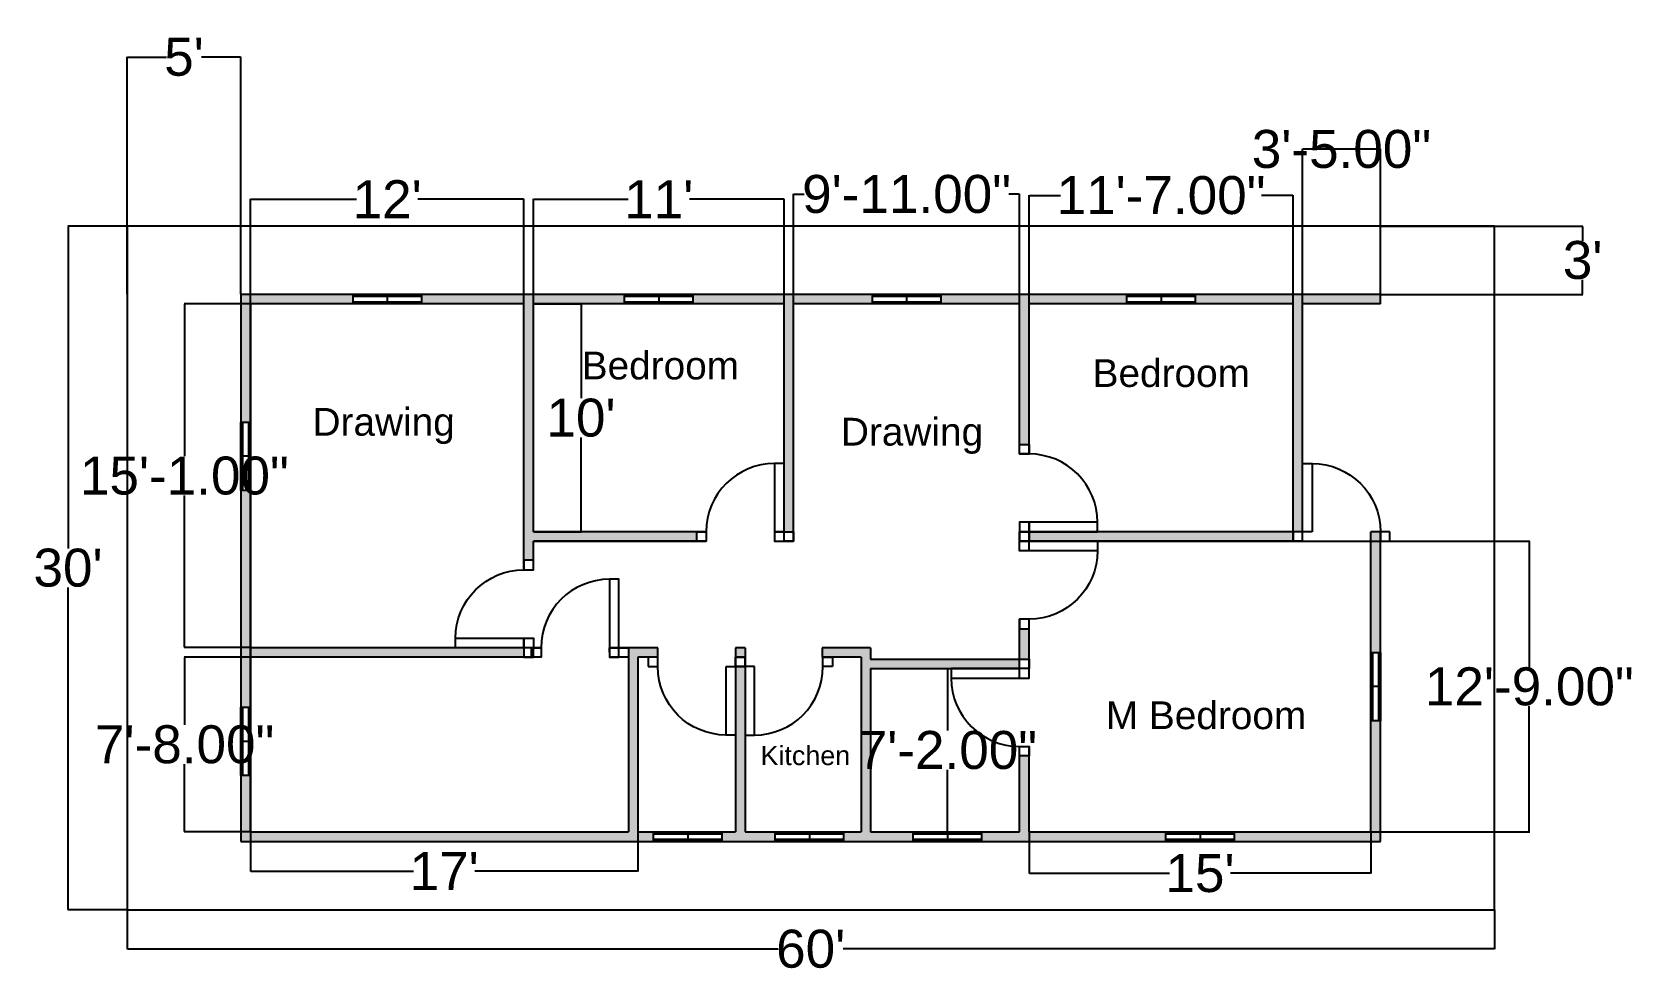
# Model space of a CAD drawing. Header units: inches. Extents: x -32 to 813, y -15 to 480.
import ezdxf

# ---------------------------------------------------------------- set-up
doc = ezdxf.new("R2010")
doc.units = ezdxf.units.IN
doc.header["$MEASUREMENT"] = 0
for name, color, linetype in [('Annotation', 50, 'Continuous'), ('Door', 6, 'Continuous'), ('Hatch', 250, 'Continuous'), ('Text', 4, 'Continuous'), ('Window', 30, 'Continuous')]:
    doc.layers.add(name, color=color, linetype=linetype)
doc.styles.get("Standard").update_dxf_attribs({"font": 'arial.ttf'})
doc.dimstyles.get("Standard").update_dxf_attribs({"dimtxt": 20, "dimasz": 0.18, "dimexe": 0.18, "dimexo": 0.0625, "dimgap": 0.09, "dimtad": 0, "dimtih": 1, "dimtoh": 1, "dimzin": 0, "dimdsep": 46, "dimlunit": 3, "dimtxsty": 'Standard', "dimcen": 0.09, "dimclrt": 2, "dimadec": 0, "dimazin": 0, "dimtfac": 1, "dimtofl": 0, "dimtmove": 0, "dimatfit": 3, "dimfxl": 1, "dimtolj": 1, "dimtzin": 0, "dimarcsym": 0})

# ---------------------------------------------------------------- blocks, each defined once
blk = doc.blocks.new('Door')
at = {"layer": 'Door'}
for points in [[(-10, 5), (-5, 5), (-5, 41), (-10, 41)], [(-51, 5), (-46, 5), (-46, 0), (-51, 0)], [(-5, 5), (0, 5), (0, 0), (-5, 0)]]:
    blk.add_lwpolyline(points, close=True, dxfattribs=at)
blk.add_arc((-10, 5), 36, 90, 180, dxfattribs=at)
blk = doc.blocks.new('DoorX')
at = {"layer": 'Door', "xscale": -1}
blk.add_blockref('Door', (-5, 0), dxfattribs=at)
blk = doc.blocks.new('Window')
at = {"layer": 'Window'}
for p, q in [((-18, 2.5), (18, 2.5)), ((-18, -2.5), (-18, 2.5)), ((-18, 1.5), (18, 1.5)), ((0, 1.5), (0, -1.5)), ((18, 2.5), (18, -2.5)), ((18, -1.5), (-18, -1.5)), ((18, -2.5), (-18, -2.5))]:
    blk.add_line(p, q, dxfattribs=at)
blk = doc.blocks.new('Win')
at = {"layer": 'Window', "rotation": 270}
blk.add_blockref('Window', (-1.5, 0), dxfattribs=at)
blk = doc.blocks.new('*D17')
at = {"layer": 'Annotation', "color": 0, "lineweight": -2, "transparency": 16777216}
for p, q in [((18.01, 342.43), (18.01, 467.55)), ((18.19, 467.37), (38.72, 467.37)), ((77.83, 467.37), (57.3, 467.37)), ((78.01, 342.43), (78.01, 467.55))]:
    blk.add_line(p, q, dxfattribs=at)
at = {"layer": 'Annotation', "color": 0, "transparency": 16777216}
for points in [[(18.19, 467.4), (18.19, 467.34), (18.01, 467.37)], [(77.83, 467.4), (77.83, 467.34), (78.01, 467.37)]]:
    blk.add_solid(points, dxfattribs=at)
at = {"layer": 'Defpoints', "color": 0, "transparency": 16777216}
for p in [(18.01, 467.37), (18.01, 342.37), (78.01, 342.37)]:
    blk.add_point(p, dxfattribs=at)
at = {"layer": 'Annotation', "color": 2, "transparency": 16777216, "insert": (48.01, 467.37), "char_height": 20, "attachment_point": 5}
blk.add_mtext("\\A1;5'", dxfattribs=at)
blk = doc.blocks.new('*D18')
at = {"layer": 'Annotation', "color": 0, "lineweight": -2, "transparency": 16777216}
for p, q in [((678.07, 378.37), (784.67, 378.37)), ((784.49, 378.19), (784.49, 370.67)), ((784.49, 342.55), (784.49, 350.06)), ((678.07, 342.37), (784.67, 342.37))]:
    blk.add_line(p, q, dxfattribs=at)
at = {"layer": 'Annotation', "color": 0, "transparency": 16777216}
for points in [[(784.46, 378.19), (784.52, 378.19), (784.49, 378.37)], [(784.46, 342.55), (784.52, 342.55), (784.49, 342.37)]]:
    blk.add_solid(points, dxfattribs=at)
at = {"layer": 'Defpoints', "color": 0, "transparency": 16777216}
for p in [(678.01, 378.37), (784.49, 378.37), (678.01, 342.37)]:
    blk.add_point(p, dxfattribs=at)
at = {"layer": 'Annotation', "color": 2, "transparency": 16777216, "insert": (784.49, 360.37), "char_height": 20, "attachment_point": 5}
blk.add_mtext("\\A1;3'", dxfattribs=at)
blk = doc.blocks.new('*D19')
at = {"layer": 'Annotation', "color": 0, "lineweight": -2, "transparency": 16777216}
for p, q in [((637.01, 337.43), (637.01, 419.02)), ((677.83, 418.84), (637.19, 418.84)), ((678.01, 337.43), (678.01, 419.02))]:
    blk.add_line(p, q, dxfattribs=at)
at = {"layer": 'Annotation', "color": 0, "transparency": 16777216}
for points in [[(637.19, 418.87), (637.19, 418.81), (637.01, 418.84)], [(677.83, 418.87), (677.83, 418.81), (678.01, 418.84)]]:
    blk.add_solid(points, dxfattribs=at)
at = {"layer": 'Defpoints', "color": 0, "transparency": 16777216}
for p in [(637.01, 418.84), (637.01, 337.37), (678.01, 337.37)]:
    blk.add_point(p, dxfattribs=at)
at = {"layer": 'Annotation', "color": 2, "transparency": 16777216, "insert": (657.51, 418.84), "char_height": 20, "attachment_point": 5}
blk.add_mtext('\\A1;3\'-5.00"', dxfattribs=at)
blk = doc.blocks.new('*D20')
at = {"layer": 'Annotation', "color": 0, "lineweight": -2, "transparency": 16777216}
for p, q in [((493.01, 337.43), (493.01, 394.7)), ((493.19, 394.52), (509.59, 394.52)), ((631.83, 394.52), (615.43, 394.52)), ((632.01, 337.43), (632.01, 394.7))]:
    blk.add_line(p, q, dxfattribs=at)
at = {"layer": 'Annotation', "color": 0, "transparency": 16777216}
for points in [[(493.19, 394.55), (493.19, 394.49), (493.01, 394.52)], [(631.83, 394.55), (631.83, 394.49), (632.01, 394.52)]]:
    blk.add_solid(points, dxfattribs=at)
at = {"layer": 'Defpoints', "color": 0, "transparency": 16777216}
for p in [(493.01, 394.52), (493.01, 337.37), (632.01, 337.37)]:
    blk.add_point(p, dxfattribs=at)
at = {"layer": 'Annotation', "color": 2, "transparency": 16777216, "insert": (562.51, 394.52), "char_height": 20, "attachment_point": 5}
blk.add_mtext('\\A1;11\'-7.00"', dxfattribs=at)
blk = doc.blocks.new('*D21')
at = {"layer": 'Annotation', "color": 0, "lineweight": -2, "transparency": 16777216}
for p, q in [((369.01, 337.43), (369.01, 395.32)), ((369.19, 395.14), (374.65, 395.14)), ((487.83, 395.14), (482.37, 395.14)), ((488.01, 337.43), (488.01, 395.32))]:
    blk.add_line(p, q, dxfattribs=at)
at = {"layer": 'Annotation', "color": 0, "transparency": 16777216}
for points in [[(369.19, 395.17), (369.19, 395.11), (369.01, 395.14)], [(487.83, 395.17), (487.83, 395.11), (488.01, 395.14)]]:
    blk.add_solid(points, dxfattribs=at)
at = {"layer": 'Defpoints', "color": 0, "transparency": 16777216}
for p in [(369.01, 395.14), (369.01, 337.37), (488.01, 337.37)]:
    blk.add_point(p, dxfattribs=at)
at = {"layer": 'Annotation', "color": 2, "transparency": 16777216, "insert": (428.51, 395.14), "char_height": 20, "attachment_point": 5}
blk.add_mtext('\\A1;9\'-11.00"', dxfattribs=at)
blk = doc.blocks.new('*D22')
at = {"layer": 'Annotation', "color": 0, "lineweight": -2, "transparency": 16777216}
for p, q in [((83.01, 337.43), (83.01, 392.68)), ((83.19, 392.5), (138.89, 392.5)), ((226.83, 392.5), (171.13, 392.5)), ((227.01, 337.43), (227.01, 392.68))]:
    blk.add_line(p, q, dxfattribs=at)
at = {"layer": 'Annotation', "color": 0, "transparency": 16777216}
for points in [[(83.19, 392.53), (83.19, 392.47), (83.01, 392.5)], [(226.83, 392.53), (226.83, 392.47), (227.01, 392.5)]]:
    blk.add_solid(points, dxfattribs=at)
at = {"layer": 'Defpoints', "color": 0, "transparency": 16777216}
for p in [(83.01, 392.5), (83.01, 337.37), (227.01, 337.37)]:
    blk.add_point(p, dxfattribs=at)
at = {"layer": 'Annotation', "color": 2, "transparency": 16777216, "insert": (155.01, 392.5), "char_height": 20, "attachment_point": 5}
blk.add_mtext("\\A1;12'", dxfattribs=at)
blk = doc.blocks.new('*D23')
at = {"layer": 'Annotation', "color": 0, "lineweight": -2, "transparency": 16777216}
for p, q in [((232.01, 337.43), (232.01, 392.68)), ((232.19, 392.5), (281.89, 392.5)), ((363.83, 392.5), (314.13, 392.5)), ((364.01, 337.43), (364.01, 392.68))]:
    blk.add_line(p, q, dxfattribs=at)
at = {"layer": 'Annotation', "color": 0, "transparency": 16777216}
for points in [[(232.19, 392.53), (232.19, 392.47), (232.01, 392.5)], [(363.83, 392.53), (363.83, 392.47), (364.01, 392.5)]]:
    blk.add_solid(points, dxfattribs=at)
at = {"layer": 'Defpoints', "color": 0, "transparency": 16777216}
for p in [(232.01, 392.5), (232.01, 337.37), (364.01, 337.37)]:
    blk.add_point(p, dxfattribs=at)
at = {"layer": 'Annotation', "color": 2, "transparency": 16777216, "insert": (298.01, 392.5), "char_height": 20, "attachment_point": 5}
blk.add_mtext("\\A1;11'", dxfattribs=at)
blk = doc.blocks.new('*D24')
at = {"layer": 'Annotation', "color": 0, "lineweight": -2, "transparency": 16777216}
for p, q in [((82.95, 337.37), (48.03, 337.37)), ((48.21, 337.19), (48.21, 257.17)), ((48.21, 156.55), (48.21, 236.56)), ((82.95, 156.37), (48.03, 156.37))]:
    blk.add_line(p, q, dxfattribs=at)
at = {"layer": 'Annotation', "color": 0, "transparency": 16777216}
for points in [[(48.18, 337.19), (48.24, 337.19), (48.21, 337.37)], [(48.18, 156.55), (48.24, 156.55), (48.21, 156.37)]]:
    blk.add_solid(points, dxfattribs=at)
at = {"layer": 'Defpoints', "color": 0, "transparency": 16777216}
for p in [(83.01, 337.37), (48.21, 156.37), (83.01, 156.37)]:
    blk.add_point(p, dxfattribs=at)
at = {"layer": 'Annotation', "color": 2, "transparency": 16777216, "insert": (48.21, 246.87), "char_height": 20, "attachment_point": 5}
blk.add_mtext('\\A1;15\'-1.00"', dxfattribs=at)
blk = doc.blocks.new('*D25')
at = {"layer": 'Annotation', "color": 0, "lineweight": -2, "transparency": 16777216}
for p, q in [((82.95, 151.37), (48.17, 151.37)), ((48.35, 151.19), (48.35, 115.67)), ((48.35, 59.55), (48.35, 95.06)), ((82.95, 59.37), (48.17, 59.37))]:
    blk.add_line(p, q, dxfattribs=at)
at = {"layer": 'Annotation', "color": 0, "transparency": 16777216}
for points in [[(48.32, 151.19), (48.38, 151.19), (48.35, 151.37)], [(48.32, 59.55), (48.38, 59.55), (48.35, 59.37)]]:
    blk.add_solid(points, dxfattribs=at)
at = {"layer": 'Defpoints', "color": 0, "transparency": 16777216}
for p in [(83.01, 151.37), (48.35, 59.37), (83.01, 59.37)]:
    blk.add_point(p, dxfattribs=at)
at = {"layer": 'Annotation', "color": 2, "transparency": 16777216, "insert": (48.35, 105.37), "char_height": 20, "attachment_point": 5}
blk.add_mtext('\\A1;7\'-8.00"', dxfattribs=at)
blk = doc.blocks.new('*D26')
at = {"layer": 'Annotation', "color": 0, "lineweight": -2, "transparency": 16777216}
for p, q in [((409.6, 145.37), (450.18, 145.37)), ((450, 145.19), (450, 112.67)), ((450, 59.55), (450, 92.06)), ((409.62, 59.37), (450.18, 59.37))]:
    blk.add_line(p, q, dxfattribs=at)
at = {"layer": 'Annotation', "color": 0, "transparency": 16777216}
for points in [[(449.97, 145.19), (450.03, 145.19), (450, 145.37)], [(449.97, 59.55), (450.03, 59.55), (450, 59.37)]]:
    blk.add_solid(points, dxfattribs=at)
at = {"layer": 'Defpoints', "color": 0, "transparency": 16777216}
for p in [(409.54, 145.37), (409.56, 59.37), (450, 59.37)]:
    blk.add_point(p, dxfattribs=at)
at = {"layer": 'Annotation', "color": 2, "transparency": 16777216, "insert": (450, 102.37), "char_height": 20, "attachment_point": 5}
blk.add_mtext('\\A1;7\'-2.00"', dxfattribs=at)
blk = doc.blocks.new('*D27')
at = {"layer": 'Annotation', "color": 0, "lineweight": -2, "transparency": 16777216}
for p, q in [((232.07, 337.37), (257.24, 337.37)), ((257.06, 337.19), (257.06, 287.67)), ((257.06, 217.55), (257.06, 267.06)), ((232.07, 217.37), (257.24, 217.37))]:
    blk.add_line(p, q, dxfattribs=at)
at = {"layer": 'Annotation', "color": 0, "transparency": 16777216}
for points in [[(257.03, 337.19), (257.09, 337.19), (257.06, 337.37)], [(257.03, 217.55), (257.09, 217.55), (257.06, 217.37)]]:
    blk.add_solid(points, dxfattribs=at)
at = {"layer": 'Defpoints', "color": 0, "transparency": 16777216}
for p in [(232.01, 337.37), (232.01, 217.37), (257.06, 217.37)]:
    blk.add_point(p, dxfattribs=at)
at = {"layer": 'Annotation', "color": 2, "transparency": 16777216, "insert": (257.06, 277.37), "char_height": 20, "attachment_point": 5}
blk.add_mtext("\\A1;10'", dxfattribs=at)
blk = doc.blocks.new('*D28')
at = {"layer": 'Annotation', "color": 0, "lineweight": -2, "transparency": 16777216}
for p, q in [((565.07, 212.37), (756.6, 212.37)), ((756.42, 212.19), (756.42, 146.17)), ((756.42, 59.55), (756.42, 125.56)), ((565.07, 59.37), (756.6, 59.37))]:
    blk.add_line(p, q, dxfattribs=at)
at = {"layer": 'Annotation', "color": 0, "transparency": 16777216}
for points in [[(756.39, 212.19), (756.45, 212.19), (756.42, 212.37)], [(756.39, 59.55), (756.45, 59.55), (756.42, 59.37)]]:
    blk.add_solid(points, dxfattribs=at)
at = {"layer": 'Defpoints', "color": 0, "transparency": 16777216}
for p in [(565.01, 212.37), (565.01, 59.37), (756.42, 59.37)]:
    blk.add_point(p, dxfattribs=at)
at = {"layer": 'Annotation', "color": 2, "transparency": 16777216, "insert": (756.42, 135.87), "char_height": 20, "attachment_point": 5}
blk.add_mtext('\\A1;12\'-9.00"', dxfattribs=at)
blk = doc.blocks.new('*D29')
at = {"layer": 'Annotation', "color": 0, "lineweight": -2, "transparency": 16777216}
for p, q in [((493.01, 59.3), (493.01, 37.38)), ((673.01, 59.3), (673.01, 37.38)), ((493.19, 37.56), (566.89, 37.56)), ((672.83, 37.56), (599.13, 37.56))]:
    blk.add_line(p, q, dxfattribs=at)
at = {"layer": 'Annotation', "color": 0, "transparency": 16777216}
for points in [[(493.19, 37.59), (493.19, 37.53), (493.01, 37.56)], [(672.83, 37.59), (672.83, 37.53), (673.01, 37.56)]]:
    blk.add_solid(points, dxfattribs=at)
at = {"layer": 'Defpoints', "color": 0, "transparency": 16777216}
for p in [(493.01, 59.37), (673.01, 59.37), (673.01, 37.56)]:
    blk.add_point(p, dxfattribs=at)
at = {"layer": 'Annotation', "color": 2, "transparency": 16777216, "insert": (583.01, 37.56), "char_height": 20, "attachment_point": 5}
blk.add_mtext("\\A1;15'", dxfattribs=at)
blk = doc.blocks.new('*D30')
at = {"layer": 'Annotation', "color": 0, "lineweight": -2, "transparency": 16777216}
for p, q in [((83.01, 59.3), (83.01, 38.56)), ((287.01, 59.3), (287.01, 38.56)), ((83.19, 38.74), (168.89, 38.74)), ((286.83, 38.74), (201.13, 38.74))]:
    blk.add_line(p, q, dxfattribs=at)
at = {"layer": 'Annotation', "color": 0, "transparency": 16777216}
for points in [[(83.19, 38.77), (83.19, 38.71), (83.01, 38.74)], [(286.83, 38.77), (286.83, 38.71), (287.01, 38.74)]]:
    blk.add_solid(points, dxfattribs=at)
at = {"layer": 'Defpoints', "color": 0, "transparency": 16777216}
for p in [(83.01, 59.37), (287.01, 59.37), (287.01, 38.74)]:
    blk.add_point(p, dxfattribs=at)
at = {"layer": 'Annotation', "color": 2, "transparency": 16777216, "insert": (185.01, 38.74), "char_height": 20, "attachment_point": 5}
blk.add_mtext("\\A1;17'", dxfattribs=at)
blk = doc.blocks.new('*D31')
at = {"layer": 'Annotation', "color": 0, "lineweight": -2, "transparency": 16777216}
for p, q in [((18.01, 18.3), (18.01, -2.46)), ((738.01, 18.3), (738.01, -2.46)), ((18.19, -2.28), (360.89, -2.28)), ((737.83, -2.28), (395.13, -2.28))]:
    blk.add_line(p, q, dxfattribs=at)
at = {"layer": 'Annotation', "color": 0, "transparency": 16777216}
for points in [[(18.19, -2.25), (18.19, -2.31), (18.01, -2.28)], [(737.83, -2.25), (737.83, -2.31), (738.01, -2.28)]]:
    blk.add_solid(points, dxfattribs=at)
at = {"layer": 'Defpoints', "color": 0, "transparency": 16777216}
for p in [(18.01, 18.37), (738.01, 18.37), (738.01, -2.28)]:
    blk.add_point(p, dxfattribs=at)
at = {"layer": 'Annotation', "color": 2, "transparency": 16777216, "insert": (378.01, -2.28), "char_height": 20, "attachment_point": 5}
blk.add_mtext("\\A1;60'", dxfattribs=at)
blk = doc.blocks.new('*D32')
at = {"layer": 'Annotation', "color": 0, "lineweight": -2, "transparency": 16777216}
for p, q in [((17.95, 378.37), (-13.23, 378.37)), ((-13.05, 378.19), (-13.05, 208.67)), ((-13.05, 18.55), (-13.05, 188.06)), ((17.95, 18.37), (-13.23, 18.37))]:
    blk.add_line(p, q, dxfattribs=at)
at = {"layer": 'Annotation', "color": 0, "transparency": 16777216}
for points in [[(-13.08, 378.19), (-13.02, 378.19), (-13.05, 378.37)], [(-13.08, 18.55), (-13.02, 18.55), (-13.05, 18.37)]]:
    blk.add_solid(points, dxfattribs=at)
at = {"layer": 'Defpoints', "color": 0, "transparency": 16777216}
for p in [(18.01, 378.37), (-13.05, 18.37), (18.01, 18.37)]:
    blk.add_point(p, dxfattribs=at)
at = {"layer": 'Annotation', "color": 2, "transparency": 16777216, "insert": (-13.05, 198.37), "char_height": 20, "attachment_point": 5}
blk.add_mtext("\\A1;30'", dxfattribs=at)

msp = doc.modelspace()

# ---------------------------------------------------------------- hatches: boundary and pattern name
at = {"layer": 'Hatch'}
h = msp.add_hatch(color=256, dxfattribs=at)
h.dxf.hatch_style = 1
h.paths.add_polyline_path([(83.01, 239.157), (78.01, 239.157), (78.01, 124.994), (83.01, 124.994)])
h.paths.add_polyline_path([(83.01, 88.994), (78.01, 88.994), (78.01, 54.366), (295.26, 54.366), (295.26, 59.366), (287.01, 59.366), (287.01, 151.366), (297.473, 151.366), (297.473, 156.366), (282.01, 156.366), (282.01, 151.366), (282.01, 59.366), (232.01, 59.366), (83.01, 59.366)])
h.paths.add_polyline_path([(227.01, 156.366), (191.01, 156.366), (83.01, 156.366), (83.01, 151.366), (227.01, 151.366)], flags=17)
h.paths.add_polyline_path([(318.01, 217.366), (232.01, 217.366), (232.01, 337.366), (280.01, 337.366), (280.01, 342.366), (173.01, 342.366), (173.01, 337.366), (227.01, 337.366), (227.01, 202.366), (232.01, 202.366), (232.01, 212.366), (318.01, 212.366)])
h.paths.add_polyline_path([(343.473, 156.366), (338.473, 156.366), (338.473, 151.366), (343.473, 151.366)])
h.paths.add_polyline_path([(409.532, 156.366), (384.129, 156.366), (384.129, 151.366), (389.473, 151.366), (404.56, 151.366), (404.56, 59.366), (395.322, 59.366), (395.322, 54.366), (431.997, 54.366), (431.997, 59.366), (409.56, 59.366), (409.535, 145.366), (488.01, 145.366), (488.01, 150.366), (409.534, 150.366)])
h.paths.add_polyline_path([(493.01, 99.366), (488.01, 99.366), (488.01, 59.366), (467.997, 59.366), (467.997, 54.366), (565.01, 54.366), (565.01, 59.366), (493.01, 59.366)])
h.paths.add_polyline_path([(493.01, 166.366), (488.01, 166.366), (488.01, 150.366), (493.01, 150.366)])
h.paths.add_polyline_path([(632.01, 217.366), (493.01, 217.366), (493.01, 212.366), (529.01, 212.366), (632.01, 212.366)])
h.paths.add_polyline_path([(637.01, 253.366), (637.01, 337.366), (678.01, 337.366), (678.01, 342.366), (580.51, 342.366), (580.51, 337.366), (632.01, 337.366), (632.01, 217.366), (637.01, 217.366)])
h.paths.add_polyline_path([(678.01, 217.366), (673.01, 217.366), (673.01, 153.866), (678.01, 153.866)])
h.paths.add_polyline_path([(678.01, 117.866), (673.01, 117.866), (673.01, 59.366), (601.01, 59.366), (601.01, 54.366), (678.01, 54.366)])
h.paths.add_polyline_path([(544.51, 342.366), (446.51, 342.366), (446.51, 337.366), (488.01, 337.366), (488.01, 263.366), (493.01, 263.366), (493.01, 337.366), (544.51, 337.366)])
h.paths.add_polyline_path([(410.51, 342.366), (316.01, 342.366), (316.01, 337.366), (364.01, 337.366), (364.01, 217.366), (369.01, 217.366), (369.01, 337.366), (410.51, 337.366)])
h.paths.add_polyline_path([(137.01, 342.366), (78.01, 342.366), (78.01, 275.157), (83.01, 275.157), (83.01, 337.366), (137.01, 337.366)])
at = {"layer": 'Hatch', "true_color": 0x000000}
h = msp.add_hatch(color=18, dxfattribs=at)
h.dxf.hatch_style = 1
h.paths.add_polyline_path([(359.322, 59.366), (343.473, 59.366), (343.473, 146.366), (338.473, 146.366), (338.473, 110.366), (338.473, 59.366), (331.26, 59.366), (331.26, 54.366), (359.322, 54.366)])

# ---------------------------------------------------------------- linework, layer by layer
for p, q in [((738.01, 378.366), (18.01, 378.366)), ((18.01, 378.366), (18.01, 18.366)), ((738.01, 18.366), (738.01, 378.366)), ((678.01, 342.366), (78.01, 342.366)), ((78.01, 342.366), (78.01, 54.366)), ((678.01, 337.366), (678.01, 342.366)), ((83.01, 337.366), (83.01, 59.366)), ((83.01, 59.366), (83.01, 337.366)), ((83.01, 59.366), (83.01, 337.366)), ((227.01, 337.366), (83.01, 337.366)), ((227.01, 197.366), (227.01, 337.366)), ((364.01, 337.366), (232.01, 337.366)), ((232.01, 217.366), (232.01, 337.366)), ((364.01, 217.366), (364.01, 337.366)), ((488.01, 337.366), (369.01, 337.366)), ((369.01, 212.366), (369.01, 337.366)), ((488.01, 258.366), (488.01, 337.366)), ((632.01, 337.366), (493.01, 337.366)), ((493.01, 258.366), (493.01, 337.366)), ((493.01, 258.366), (493.01, 337.366)), ((632.01, 212.366), (632.01, 337.366)), ((678.01, 337.366), (637.01, 337.366)), ((637.01, 212.366), (637.01, 337.366)), ((488.01, 258.366), (493.01, 258.366)), ((493.01, 217.366), (493.01, 222.366)), ((493.01, 217.366), (493.01, 222.366)), ((323.01, 217.366), (232.01, 217.366)), ((232.01, 197.366), (232.01, 212.366)), ((232.01, 212.366), (323.01, 212.366)), ((323.01, 212.366), (232.01, 212.366)), ((323.01, 217.366), (323.01, 212.366)), ((364.01, 217.366), (359.01, 217.366)), ((488.01, 212.366), (488.01, 217.366)), ((637.01, 217.366), (493.01, 217.366)), ((637.01, 212.366), (493.01, 212.366)), ((493.01, 212.366), (637.01, 212.366)), ((493.01, 207.366), (493.01, 212.366)), ((493.01, 207.366), (493.01, 212.366)), ((673.01, 59.366), (673.01, 217.366)), ((678.01, 217.366), (673.01, 217.366)), ((678.01, 54.366), (678.01, 217.366)), ((227.01, 197.366), (232.01, 197.366)), ((488.01, 150.366), (488.01, 171.366)), ((493.01, 171.366), (488.01, 171.366)), ((493.01, 145.366), (493.01, 171.366)), ((493.01, 145.366), (493.01, 171.366)), ((227.01, 156.366), (227.01, 161.366)), ((227.01, 156.366), (83.01, 156.366)), ((236.01, 156.366), (232.01, 156.366)), ((282.01, 156.366), (272.01, 156.366)), ((297.473, 156.366), (282.01, 156.366)), ((297.473, 151.366), (297.473, 156.366)), ((343.473, 156.366), (338.473, 156.366)), ((338.473, 156.366), (338.473, 59.366)), ((343.473, 156.366), (338.473, 156.366)), ((343.473, 156.366), (343.473, 59.366)), ((409.532, 156.366), (384.129, 156.366)), ((384.129, 156.366), (384.129, 151.366)), ((409.532, 156.366), (409.534, 150.366)), ((232.01, 151.366), (83.01, 151.366)), ((236.01, 151.366), (232.01, 151.366)), ((282.01, 151.366), (277.01, 151.366)), ((282.01, 151.366), (282.01, 59.366)), ((287.01, 151.366), (287.01, 59.366)), ((297.473, 151.366), (287.01, 151.366)), ((343.473, 151.366), (338.473, 151.366)), ((404.56, 151.366), (384.473, 151.366)), ((404.56, 151.366), (404.56, 59.366)), ((409.534, 150.366), (488.01, 150.366)), ((409.535, 145.366), (488.01, 145.366)), ((409.535, 145.366), (409.56, 59.366)), ((488.01, 140.366), (488.01, 145.366)), ((488.01, 59.366), (488.01, 104.366)), ((488.01, 104.366), (493.01, 104.366)), ((493.01, 59.366), (493.01, 104.366)), ((493.01, 59.366), (493.01, 104.366)), ((83.01, 59.366), (232.01, 59.366)), ((232.01, 59.366), (282.01, 59.366)), ((287.01, 59.366), (338.473, 59.366)), ((343.473, 59.366), (369.01, 59.366)), ((369.01, 59.366), (404.56, 59.366)), ((409.56, 59.366), (488.01, 59.366)), ((493.01, 59.366), (673.01, 59.366)), ((78.01, 54.366), (678.01, 54.366)), ((18.01, 18.366), (738.01, 18.366))]:
    msp.add_line(p, q)
for points in [[(493.01, 222.366), (488.01, 222.366), (488.01, 217.366)], [(359.01, 217.366), (359.01, 212.366), (369.01, 212.366)], [(493.01, 207.366), (488.01, 207.366), (488.01, 212.366)], [(227.01, 161.366), (232.01, 161.366), (232.01, 156.366), (236.01, 156.366), (236.01, 151.366)], [(272.01, 156.366), (272.01, 151.366), (277.01, 151.366)], [(488.01, 140.366), (493.01, 140.366), (493.01, 145.366)]]:
    msp.add_lwpolyline(points)
at = {"layer": 'Text'}
msp.add_line((272.01, 156.366), (272.01, 151.279), dxfattribs=at)
msp.add_lwpolyline([(277.01, 151.366), (272.215, 151.366), (272.01, 156.366), (272.01, 151.386), (277.01, 151.366)], dxfattribs=at)

# ---------------------------------------------------------------- block references
at = {"layer": 'Door'}
for name, p in [('Window', (155.01, 339.866)), ('Window', (298.01, 339.866)), ('Window', (428.51, 339.866)), ('Window', (562.51, 339.866)), ('Door', (369.01, 212.366)), ('DoorX', (637.01, 212.366)), ('Door', (282.01, 151.366))]:
    msp.add_blockref(name, p, dxfattribs=at)
for name, p, rotation in [('Door', (488.01, 212.366), 270), ('DoorX', (488.01, 212.366), 269.9999999999998), ('DoorX', (232.01, 156.366), 89.99999999999997), ('DoorX', (338.473, 151.366), 180), ('Door', (493.01, 150.366), 90)]:
    msp.add_blockref(name, p, dxfattribs=dict(at, rotation=rotation))
at = {"layer": 'Door', "xscale": -1, "rotation": 180}
msp.add_blockref('DoorX', (343.473, 151.366), dxfattribs=at)
at = {"layer": 'Window'}
for name, p in [('Win', (82.01, 257.157)), ('Win', (677.01, 135.866)), ('Win', (82.01, 106.994)), ('Window', (313.26, 56.91)), ('Window', (377.322, 56.866)), ('Window', (449.997, 56.866)), ('Window', (583.01, 56.866))]:
    msp.add_blockref(name, p, dxfattribs=at)

# ---------------------------------------------------------------- texts
at = {"layer": 'Text'}
for s, height, p in [('Bedroom', 14.615, (257.441, 297.626)), ('Bedroom', 14.615, (526.462, 293.644)), ('Drawing', 14.615, (115.706, 267.97)), ('Drawing', 14.615, (393.941, 262.784)), ('M Bedroom', 14.615, (533.437, 113.459)), ('Kitchen', 10.1367, (351.588, 94.527))]:
    msp.add_text(s, height=height, dxfattribs=at).set_placement(p)

# ---------------------------------------------------------------- dimensions: what is measured, and where the dimension line sits
at = {"layer": 'Annotation'}
for base, p1, p2, picture, middle in [((18.01, 467.366), (78.01, 342.366), (18.01, 342.366), '*D17', (48.01, 467.366)), ((369.01, 395.136), (488.01, 337.366), (369.01, 337.366), '*D21', (428.51, 395.136)), ((493.01, 394.521), (632.01, 337.366), (493.01, 337.366), '*D20', (562.51, 394.521)), ((232.01, 392.499), (364.01, 337.366), (232.01, 337.366), '*D23', (298.01, 392.499)), ((287.01, 38.737), (83.01, 59.366), (287.01, 59.366), '*D30', (185.01, 38.737)), ((673.01, 37.555), (493.01, 59.366), (673.01, 59.366), '*D29', (583.01, 37.555)), ((738.01, -2.282), (18.01, 18.366), (738.01, 18.366), '*D31', (378.01, -2.282))]:
    dim = msp.add_linear_dim(base=base, p1=p1, p2=p2, dimstyle='Standard', dxfattribs=at)
    dim.commit()
    dim.dimension.update_dxf_attribs({"geometry": picture, "text_midpoint": middle})
for base, p1, p2, picture, middle in [((637.01, 418.835), (678.01, 337.366), (637.01, 337.366), '*D19', (657.51, 418.835)), ((83.01, 392.499), (227.01, 337.366), (83.01, 337.366), '*D22', (155.01, 392.499))]:
    dim = msp.add_linear_dim(base=base, p1=p1, p2=p2, dimstyle='Standard', dxfattribs=at)
    dim.commit()
    dim.dimension.update_dxf_attribs({"geometry": picture, "text_midpoint": middle, "dimtype": 160})
for base, p1, p2, picture, middle in [((-13.047, 18.366), (18.01, 378.366), (18.01, 18.366), '*D32', (-13.047, 198.366)), ((784.486, 378.366), (678.01, 342.366), (678.01, 378.366), '*D18', (784.486, 360.366)), ((48.213, 156.366), (83.01, 337.366), (83.01, 156.366), '*D24', (48.213, 246.866)), ((257.061, 217.366), (232.01, 337.366), (232.01, 217.366), '*D27', (257.061, 277.366)), ((756.424, 59.366), (565.01, 212.366), (565.01, 59.366), '*D28', (756.424, 135.866)), ((48.345, 59.366), (83.01, 151.366), (83.01, 59.366), '*D25', (48.345, 105.366)), ((449.997, 59.366), (409.535, 145.366), (409.56, 59.366), '*D26', (449.997, 102.366))]:
    dim = msp.add_linear_dim(base=base, p1=p1, p2=p2, angle=90, dimstyle='Standard', dxfattribs=at)
    dim.commit()
    dim.dimension.update_dxf_attribs({"geometry": picture, "text_midpoint": middle})

doc.saveas('drawing.dxf')
